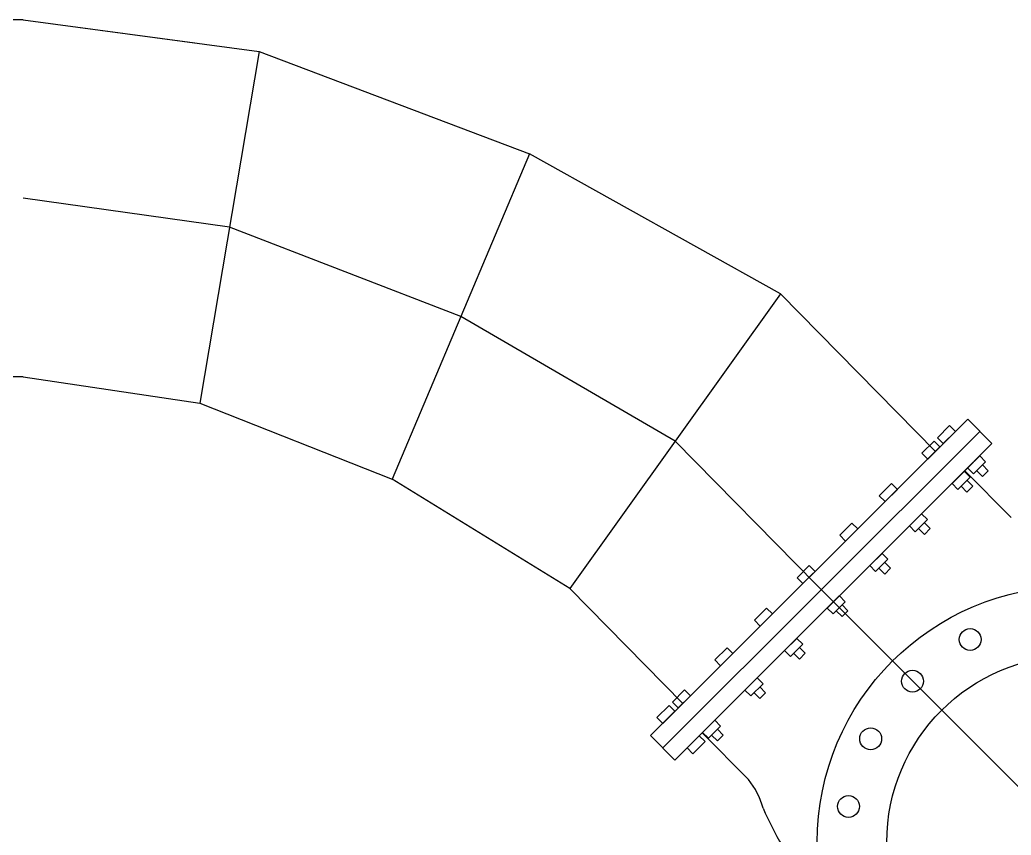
# Model space of a CAD drawing. Header units: inches. Extents: x 72602 to 350810, y -122122 to 43597.
# Drawn here: x 150122 to 151789, y -76967 to -75596 of the extents above; entities that cross this region are included whole.
import ezdxf

# ---------------------------------------------------------------- set-up
doc = ezdxf.new("R2010")
doc.units = ezdxf.units.IN
doc.header["$MEASUREMENT"] = 0
doc.layers.add('M-X-BKGD', color=8, linetype='Continuous')

msp = doc.modelspace()

# ---------------------------------------------------------------- linework, layer by layer
at = {"layer": 'M-X-BKGD'}
for p, q in [((150127.4, -75596.4), (149071.5, -75596.4)), ((150127.4, -75596.4), (149071.5, -75596.4)), ((150127.4, -75596.4), (150415.7, -75634.9)), ((150127.4, -75596.4), (150523.9, -75649.4)), ((150127.4, -75596.4), (150415.7, -75634.9)), ((150127.4, -75596.4), (150523.9, -75649.4)), ((150523.9, -75649.4), (150424.2, -76240.8)), ((150523.9, -75649.4), (150424.2, -76240.8)), ((150523.9, -75649.4), (150978.6, -75821.7)), ((150523.9, -75649.4), (150978.6, -75821.7)), ((150978.6, -75821.7), (150747.6, -76368.5)), ((150978.6, -75821.7), (150747.6, -76368.5)), ((151401, -76057.2), (150978.6, -75821.7)), ((151401, -76057.2), (150978.6, -75821.7)), ((151401, -76057.2), (151046.8, -76552.6)), ((151401, -76057.2), (151046.8, -76552.6)), ((151661.6, -76321.9), (151401, -76057.2)), ((151661.6, -76321.9), (151401, -76057.2)), ((150127.4, -76196.4), (149071.5, -76196.4)), ((150127.4, -76196.4), (149071.5, -76196.4)), ((150127.4, -76196.4), (150424.2, -76240.8)), ((150127.4, -76196.4), (150424.2, -76240.8)), ((150424.2, -76240.8), (150747.6, -76368.5)), ((150424.2, -76240.8), (150747.6, -76368.5)), ((151654.2, -76329.2), (151715.8, -76267.9)), ((151654.2, -76329.2), (151715.8, -76267.9)), ((151685.4, -76278.5), (151664.9, -76298.9)), ((151685.4, -76278.5), (151664.9, -76298.9)), ((151695.2, -76288.3), (151685.4, -76278.5)), ((151695.2, -76288.3), (151685.4, -76278.5)), ((151715.8, -76267.9), (151756.6, -76308.9)), ((151715.8, -76267.9), (151756.6, -76308.9)), ((151736.2, -76288.4), (151202.8, -76820.3)), ((151736.2, -76288.4), (151202.8, -76820.3)), ((151664.9, -76298.9), (151674.7, -76308.8)), ((151664.9, -76298.9), (151674.7, -76308.8)), ((151674.7, -76308.8), (151695.2, -76288.3)), ((151674.7, -76308.8), (151695.2, -76288.3)), ((151669.2, -76314.4), (151243.9, -76738.5)), ((151669.2, -76314.4), (151243.9, -76738.5)), ((151659.3, -76304.5), (151638.8, -76325)), ((151659.3, -76304.5), (151638.8, -76325)), ((151648.6, -76334.8), (151669.2, -76314.4)), ((151648.6, -76334.8), (151669.2, -76314.4)), ((151669.2, -76314.4), (151659.3, -76304.5)), ((151669.2, -76314.4), (151659.3, -76304.5)), ((151756.6, -76308.9), (151695.1, -76370.2)), ((151756.6, -76308.9), (151695.1, -76370.2)), ((151638.8, -76325), (151648.6, -76334.8)), ((151638.8, -76325), (151648.6, -76334.8)), ((151715.6, -76349.8), (151736.1, -76329.4)), ((151715.6, -76349.8), (151736.1, -76329.4)), ((151736.1, -76329.4), (151746, -76339.2)), ((151736.1, -76329.4), (151746, -76339.2)), ((151715.6, -76349.8), (151284.8, -76779.5)), ((151715.6, -76349.8), (151284.8, -76779.5)), ((151725.5, -76359.6), (151715.6, -76349.8)), ((151725.5, -76359.6), (151715.6, -76349.8)), ((151746, -76339.2), (151725.5, -76359.6)), ((151746, -76339.2), (151725.5, -76359.6)), ((151740.6, -76344.5), (151750.4, -76354.4)), ((151740.6, -76344.5), (151750.4, -76354.4)), ((151689.5, -76375.8), (151710, -76355.4)), ((151689.5, -76375.8), (151710, -76355.4)), ((151689.5, -76375.8), (151710, -76355.4)), ((151689.5, -76375.8), (151710, -76355.4)), ((151719.9, -76365.2), (151699.4, -76385.7)), ((151719.9, -76365.2), (151699.4, -76385.7)), ((151719.9, -76365.2), (151699.4, -76385.7)), ((151719.9, -76365.2), (151699.4, -76385.7)), ((151710, -76355.4), (151719.9, -76365.2)), ((151710, -76355.4), (151719.9, -76365.2)), ((151710, -76355.4), (151719.9, -76365.2)), ((151710, -76355.4), (151719.9, -76365.2)), ((151789, -76432.8), (151710.9, -76354.5)), ((151789, -76432.8), (151710.9, -76354.5)), ((151740.6, -76364.2), (151730.8, -76354.3)), ((151740.6, -76364.2), (151730.8, -76354.3)), ((151750.4, -76354.4), (151740.6, -76364.2)), ((151750.4, -76354.4), (151740.6, -76364.2)), ((151046.8, -76552.6), (150747.6, -76368.5)), ((151046.8, -76552.6), (150747.6, -76368.5)), ((151587.7, -76376), (151567.2, -76396.4)), ((151587.7, -76376), (151567.2, -76396.4)), ((151587.7, -76376), (151567.2, -76396.4)), ((151587.7, -76376), (151567.2, -76396.4)), ((151597.5, -76385.8), (151587.7, -76376)), ((151597.5, -76385.8), (151587.7, -76376)), ((151597.5, -76385.8), (151587.7, -76376)), ((151597.5, -76385.8), (151587.7, -76376)), ((151699.4, -76385.7), (151689.5, -76375.8)), ((151699.4, -76385.7), (151689.5, -76375.8)), ((151699.4, -76385.7), (151689.5, -76375.8)), ((151699.4, -76385.7), (151689.5, -76375.8)), ((151714.5, -76390.2), (151704.7, -76380.4)), ((151714.5, -76390.2), (151704.7, -76380.4)), ((151714.5, -76370.5), (151724.3, -76380.4)), ((151714.5, -76370.5), (151724.3, -76380.4)), ((151724.3, -76380.4), (151714.5, -76390.2)), ((151724.3, -76380.4), (151714.5, -76390.2)), ((151567.2, -76396.4), (151577, -76406.2)), ((151567.2, -76396.4), (151577, -76406.2)), ((151567.2, -76396.4), (151577, -76406.2)), ((151567.2, -76396.4), (151577, -76406.2)), ((151577, -76406.2), (151597.5, -76385.8)), ((151577, -76406.2), (151597.5, -76385.8)), ((151577, -76406.2), (151597.5, -76385.8)), ((151577, -76406.2), (151597.5, -76385.8)), ((151617.9, -76447.3), (151638.4, -76426.8)), ((151617.9, -76447.3), (151638.4, -76426.8)), ((151617.9, -76447.3), (151638.4, -76426.8)), ((151617.9, -76447.3), (151638.4, -76426.8)), ((151638.4, -76426.8), (151648.2, -76436.6)), ((151638.4, -76426.8), (151648.2, -76436.6)), ((151638.4, -76426.8), (151648.2, -76436.6)), ((151638.4, -76426.8), (151648.2, -76436.6)), ((151521, -76442.5), (151500.5, -76462.9)), ((151521, -76442.5), (151500.5, -76462.9)), ((151521, -76442.5), (151500.5, -76462.9)), ((151521, -76442.5), (151500.5, -76462.9)), ((151530.8, -76452.3), (151521, -76442.5)), ((151530.8, -76452.3), (151521, -76442.5)), ((151530.8, -76452.3), (151521, -76442.5)), ((151530.8, -76452.3), (151521, -76442.5)), ((151627.7, -76457.1), (151617.9, -76447.3)), ((151627.7, -76457.1), (151617.9, -76447.3)), ((151627.7, -76457.1), (151617.9, -76447.3)), ((151627.7, -76457.1), (151617.9, -76447.3)), ((151648.2, -76436.6), (151627.7, -76457.1)), ((151648.2, -76436.6), (151627.7, -76457.1)), ((151648.2, -76436.6), (151627.7, -76457.1)), ((151648.2, -76436.6), (151627.7, -76457.1)), ((151642.9, -76442), (151652.7, -76451.8)), ((151642.9, -76442), (151652.7, -76451.8)), ((151642.9, -76442), (151652.7, -76451.8)), ((151642.9, -76442), (151652.7, -76451.8)), ((151500.5, -76462.9), (151510.3, -76472.8)), ((151500.5, -76462.9), (151510.3, -76472.8)), ((151500.5, -76462.9), (151510.3, -76472.8)), ((151500.5, -76462.9), (151510.3, -76472.8)), ((151510.3, -76472.8), (151530.8, -76452.3)), ((151510.3, -76472.8), (151530.8, -76452.3)), ((151510.3, -76472.8), (151530.8, -76452.3)), ((151510.3, -76472.8), (151530.8, -76452.3)), ((151642.9, -76461.6), (151633.1, -76451.8)), ((151642.9, -76461.6), (151633.1, -76451.8)), ((151642.9, -76461.6), (151633.1, -76451.8)), ((151642.9, -76461.6), (151633.1, -76451.8)), ((151652.7, -76451.8), (151642.9, -76461.6)), ((151652.7, -76451.8), (151642.9, -76461.6)), ((151652.7, -76451.8), (151642.9, -76461.6)), ((151652.7, -76451.8), (151642.9, -76461.6)), ((151551.2, -76513.8), (151571.7, -76493.3)), ((151551.2, -76513.8), (151571.7, -76493.3)), ((151551.2, -76513.8), (151571.7, -76493.3)), ((151551.2, -76513.8), (151571.7, -76493.3)), ((151571.7, -76493.3), (151581.5, -76503.2)), ((151571.7, -76493.3), (151581.5, -76503.2)), ((151571.7, -76493.3), (151581.5, -76503.2)), ((151571.7, -76493.3), (151581.5, -76503.2)), ((151449.4, -76513.9), (151428.9, -76534.4)), ((151449.4, -76513.9), (151428.9, -76534.4)), ((151449.4, -76513.9), (151428.9, -76534.4)), ((151449.4, -76513.9), (151428.9, -76534.4)), ((151459.2, -76523.8), (151449.4, -76513.9)), ((151459.2, -76523.8), (151449.4, -76513.9)), ((151459.2, -76523.8), (151449.4, -76513.9)), ((151459.2, -76523.8), (151449.4, -76513.9)), ((151561, -76523.6), (151551.2, -76513.8)), ((151561, -76523.6), (151551.2, -76513.8)), ((151561, -76523.6), (151551.2, -76513.8)), ((151561, -76523.6), (151551.2, -76513.8)), ((151581.5, -76503.2), (151561, -76523.6)), ((151581.5, -76503.2), (151561, -76523.6)), ((151581.5, -76503.2), (151561, -76523.6)), ((151581.5, -76503.2), (151561, -76523.6)), ((151576.2, -76508.5), (151586, -76518.3)), ((151576.2, -76508.5), (151586, -76518.3)), ((151576.2, -76508.5), (151586, -76518.3)), ((151576.2, -76508.5), (151586, -76518.3)), ((151438.7, -76544.2), (151459.2, -76523.8)), ((151438.7, -76544.2), (151459.2, -76523.8)), ((151438.7, -76544.2), (151459.2, -76523.8)), ((151438.7, -76544.2), (151459.2, -76523.8)), ((151576.2, -76528.1), (151566.4, -76518.3)), ((151576.2, -76528.1), (151566.4, -76518.3)), ((151576.2, -76528.1), (151566.4, -76518.3)), ((151576.2, -76528.1), (151566.4, -76518.3)), ((151586, -76518.3), (151576.2, -76528.1)), ((151586, -76518.3), (151576.2, -76528.1)), ((151586, -76518.3), (151576.2, -76528.1)), ((151586, -76518.3), (151576.2, -76528.1)), ((151428.9, -76534.4), (151438.7, -76544.2)), ((151428.9, -76534.4), (151438.7, -76544.2)), ((151428.9, -76534.4), (151438.7, -76544.2)), ((151428.9, -76534.4), (151438.7, -76544.2)), ((151236.8, -76745.6), (151046.8, -76552.6)), ((151236.8, -76745.6), (151046.8, -76552.6)), ((151479.6, -76585.2), (151500.1, -76564.8)), ((151479.6, -76585.2), (151500.1, -76564.8)), ((151479.6, -76585.2), (151500.1, -76564.8)), ((151479.6, -76585.2), (151500.1, -76564.8)), ((151500.1, -76564.8), (151509.9, -76574.6)), ((151500.1, -76564.8), (151509.9, -76574.6)), ((151500.1, -76564.8), (151509.9, -76574.6)), ((151500.1, -76564.8), (151509.9, -76574.6)), ((151509.9, -76574.6), (151489.4, -76595.1)), ((151509.9, -76574.6), (151489.4, -76595.1)), ((151509.9, -76574.6), (151489.4, -76595.1)), ((151509.9, -76574.6), (151489.4, -76595.1)), ((151504.6, -76579.9), (151514.4, -76589.8)), ((151504.6, -76579.9), (151514.4, -76589.8)), ((151504.6, -76579.9), (151514.4, -76589.8)), ((151504.6, -76579.9), (151514.4, -76589.8)), ((151357.2, -76605.8), (151377.7, -76585.3)), ((151357.2, -76605.8), (151377.7, -76585.3)), ((151357.2, -76605.8), (151377.7, -76585.3)), ((151357.2, -76605.8), (151377.7, -76585.3)), ((151387.6, -76595.2), (151367, -76615.6)), ((151387.6, -76595.2), (151367, -76615.6)), ((151387.6, -76595.2), (151367, -76615.6)), ((151387.6, -76595.2), (151367, -76615.6)), ((151377.7, -76585.3), (151387.6, -76595.2)), ((151377.7, -76585.3), (151387.6, -76595.2)), ((151377.7, -76585.3), (151387.6, -76595.2)), ((151377.7, -76585.3), (151387.6, -76595.2)), ((151489.4, -76595.1), (151479.6, -76585.2)), ((151489.4, -76595.1), (151479.6, -76585.2)), ((151489.4, -76595.1), (151479.6, -76585.2)), ((151489.4, -76595.1), (151479.6, -76585.2)), ((151504.5, -76599.6), (151494.7, -76589.7)), ((151504.5, -76599.6), (151494.7, -76589.7)), ((151504.5, -76599.6), (151494.7, -76589.7)), ((151504.5, -76599.6), (151494.7, -76589.7)), ((151514.4, -76589.8), (151504.5, -76599.6)), ((151514.4, -76589.8), (151504.5, -76599.6)), ((151514.4, -76589.8), (151504.5, -76599.6)), ((151514.4, -76589.8), (151504.5, -76599.6)), ((151367, -76615.6), (151357.2, -76605.8)), ((151367, -76615.6), (151357.2, -76605.8)), ((151367, -76615.6), (151357.2, -76605.8)), ((151367, -76615.6), (151357.2, -76605.8)), ((151428.4, -76636.2), (151407.9, -76656.6)), ((151428.4, -76636.2), (151407.9, -76656.6)), ((151428.4, -76636.2), (151407.9, -76656.6)), ((151428.4, -76636.2), (151407.9, -76656.6)), ((151417.8, -76666.5), (151438.3, -76646)), ((151417.8, -76666.5), (151438.3, -76646)), ((151417.8, -76666.5), (151438.3, -76646)), ((151417.8, -76666.5), (151438.3, -76646)), ((151438.3, -76646), (151428.4, -76636.2)), ((151438.3, -76646), (151428.4, -76636.2)), ((151438.3, -76646), (151428.4, -76636.2)), ((151438.3, -76646), (151428.4, -76636.2)), ((151290.5, -76672.3), (151311, -76651.9)), ((151290.5, -76672.3), (151311, -76651.9)), ((151290.5, -76672.3), (151311, -76651.9)), ((151290.5, -76672.3), (151311, -76651.9)), ((151320.8, -76661.7), (151300.3, -76682.2)), ((151320.8, -76661.7), (151300.3, -76682.2)), ((151320.8, -76661.7), (151300.3, -76682.2)), ((151320.8, -76661.7), (151300.3, -76682.2)), ((151311, -76651.9), (151320.8, -76661.7)), ((151311, -76651.9), (151320.8, -76661.7)), ((151311, -76651.9), (151320.8, -76661.7)), ((151311, -76651.9), (151320.8, -76661.7)), ((151407.9, -76656.6), (151417.8, -76666.5)), ((151407.9, -76656.6), (151417.8, -76666.5)), ((151407.9, -76656.6), (151417.8, -76666.5)), ((151407.9, -76656.6), (151417.8, -76666.5)), ((151423.1, -76661.2), (151432.9, -76671)), ((151423.1, -76661.2), (151432.9, -76671)), ((151423.1, -76661.2), (151432.9, -76671)), ((151423.1, -76661.2), (151432.9, -76671)), ((151442.7, -76661.2), (151432.9, -76651.4)), ((151442.7, -76661.2), (151432.9, -76651.4)), ((151442.7, -76661.2), (151432.9, -76651.4)), ((151442.7, -76661.2), (151432.9, -76651.4)), ((151432.9, -76671), (151442.7, -76661.2)), ((151432.9, -76671), (151442.7, -76661.2)), ((151432.9, -76671), (151442.7, -76661.2)), ((151432.9, -76671), (151442.7, -76661.2)), ((151300.3, -76682.2), (151290.5, -76672.3)), ((151300.3, -76682.2), (151290.5, -76672.3)), ((151300.3, -76682.2), (151290.5, -76672.3)), ((151300.3, -76682.2), (151290.5, -76672.3)), ((151361.7, -76702.7), (151341.2, -76723.2)), ((151361.7, -76702.7), (151341.2, -76723.2)), ((151361.7, -76702.7), (151341.2, -76723.2)), ((151361.7, -76702.7), (151341.2, -76723.2)), ((151351.1, -76733), (151371.6, -76712.6)), ((151351.1, -76733), (151371.6, -76712.6)), ((151351.1, -76733), (151371.6, -76712.6)), ((151351.1, -76733), (151371.6, -76712.6)), ((151371.6, -76712.6), (151361.7, -76702.7)), ((151371.6, -76712.6), (151361.7, -76702.7)), ((151371.6, -76712.6), (151361.7, -76702.7)), ((151371.6, -76712.6), (151361.7, -76702.7)), ((151239.7, -76723), (151219.2, -76743.5)), ((151239.7, -76723), (151219.2, -76743.5)), ((151239.7, -76723), (151219.2, -76743.5)), ((151239.7, -76723), (151219.2, -76743.5)), ((151229, -76753.3), (151249.5, -76732.9)), ((151229, -76753.3), (151249.5, -76732.9)), ((151229, -76753.3), (151249.5, -76732.9)), ((151229, -76753.3), (151249.5, -76732.9)), ((151249.5, -76732.9), (151239.7, -76723)), ((151249.5, -76732.9), (151239.7, -76723)), ((151249.5, -76732.9), (151239.7, -76723)), ((151249.5, -76732.9), (151239.7, -76723)), ((151341.2, -76723.2), (151351.1, -76733)), ((151341.2, -76723.2), (151351.1, -76733)), ((151341.2, -76723.2), (151351.1, -76733)), ((151341.2, -76723.2), (151351.1, -76733)), ((151356.4, -76727.7), (151366.2, -76737.5)), ((151356.4, -76727.7), (151366.2, -76737.5)), ((151356.4, -76727.7), (151366.2, -76737.5)), ((151356.4, -76727.7), (151366.2, -76737.5)), ((151376, -76727.7), (151366.2, -76717.9)), ((151376, -76727.7), (151366.2, -76717.9)), ((151376, -76727.7), (151366.2, -76717.9)), ((151376, -76727.7), (151366.2, -76717.9)), ((151366.2, -76737.5), (151376, -76727.7)), ((151366.2, -76737.5), (151376, -76727.7)), ((151366.2, -76737.5), (151376, -76727.7)), ((151366.2, -76737.5), (151376, -76727.7)), ((151243.9, -76738.5), (151182.4, -76799.8)), ((151243.9, -76738.5), (151182.4, -76799.8)), ((151213.6, -76749.1), (151193.1, -76769.5)), ((151213.6, -76749.1), (151193.1, -76769.5)), ((151213.6, -76749.1), (151193.1, -76769.5)), ((151213.6, -76749.1), (151193.1, -76769.5)), ((151223.4, -76758.9), (151213.6, -76749.1)), ((151223.4, -76758.9), (151213.6, -76749.1)), ((151223.4, -76758.9), (151213.6, -76749.1)), ((151223.4, -76758.9), (151213.6, -76749.1)), ((151219.2, -76743.5), (151229, -76753.3)), ((151219.2, -76743.5), (151229, -76753.3)), ((151219.2, -76743.5), (151229, -76753.3)), ((151219.2, -76743.5), (151229, -76753.3)), ((151202.9, -76779.4), (151223.4, -76758.9)), ((151202.9, -76779.4), (151223.4, -76758.9)), ((151202.9, -76779.4), (151223.4, -76758.9)), ((151202.9, -76779.4), (151223.4, -76758.9)), ((151193.1, -76769.5), (151202.9, -76779.4)), ((151193.1, -76769.5), (151202.9, -76779.4)), ((151193.1, -76769.5), (151202.9, -76779.4)), ((151193.1, -76769.5), (151202.9, -76779.4)), ((151223.3, -76840.8), (151284.8, -76779.5)), ((151223.3, -76840.8), (151284.8, -76779.5)), ((151269.9, -76794.3), (151290.4, -76773.9)), ((151269.9, -76794.3), (151290.4, -76773.9)), ((151269.9, -76794.3), (151290.4, -76773.9)), ((151269.9, -76794.3), (151290.4, -76773.9)), ((151300.2, -76783.7), (151279.7, -76804.2)), ((151300.2, -76783.7), (151279.7, -76804.2)), ((151300.2, -76783.7), (151279.7, -76804.2)), ((151300.2, -76783.7), (151279.7, -76804.2)), ((151290.4, -76773.9), (151300.2, -76783.7)), ((151290.4, -76773.9), (151300.2, -76783.7)), ((151290.4, -76773.9), (151300.2, -76783.7)), ((151290.4, -76773.9), (151300.2, -76783.7)), ((151182.4, -76799.8), (151223.3, -76840.8)), ((151182.4, -76799.8), (151223.3, -76840.8)), ((151243.8, -76820.4), (151264.3, -76799.9)), ((151243.8, -76820.4), (151264.3, -76799.9)), ((151243.8, -76820.4), (151264.3, -76799.9)), ((151243.8, -76820.4), (151264.3, -76799.9)), ((151264.3, -76799.9), (151274.1, -76809.8)), ((151264.3, -76799.9), (151274.1, -76809.8)), ((151264.3, -76799.9), (151274.1, -76809.8)), ((151264.3, -76799.9), (151274.1, -76809.8)), ((151347, -76873.5), (151269, -76795.2)), ((151347, -76873.5), (151269, -76795.2)), ((151279.7, -76804.2), (151269.9, -76794.3)), ((151279.7, -76804.2), (151269.9, -76794.3)), ((151279.7, -76804.2), (151269.9, -76794.3)), ((151279.7, -76804.2), (151269.9, -76794.3)), ((151294.8, -76808.7), (151285, -76798.9)), ((151294.8, -76808.7), (151285, -76798.9)), ((151294.8, -76808.7), (151285, -76798.9)), ((151294.8, -76808.7), (151285, -76798.9)), ((151304.7, -76798.9), (151294.8, -76808.7)), ((151304.7, -76798.9), (151294.8, -76808.7)), ((151304.7, -76798.9), (151294.8, -76808.7)), ((151304.7, -76798.9), (151294.8, -76808.7)), ((151294.9, -76789), (151304.7, -76798.9)), ((151294.9, -76789), (151304.7, -76798.9)), ((151294.9, -76789), (151304.7, -76798.9)), ((151294.9, -76789), (151304.7, -76798.9)), ((151274.1, -76809.8), (151253.6, -76830.2)), ((151274.1, -76809.8), (151253.6, -76830.2)), ((151274.1, -76809.8), (151253.6, -76830.2)), ((151274.1, -76809.8), (151253.6, -76830.2)), ((151253.6, -76830.2), (151243.8, -76820.4)), ((151253.6, -76830.2), (151243.8, -76820.4)), ((151253.6, -76830.2), (151243.8, -76820.4)), ((151253.6, -76830.2), (151243.8, -76820.4))]:
    msp.add_line(p, q, dxfattribs=at)
at = {"layer": 'M-X-BKGD', "ltscale": 0.003}
for p, q in [((150474, -75945.1), (150127.4, -75896.4)), ((150474, -75945.1), (150127.4, -75896.4)), ((150863.1, -76095.1), (150474, -75945.1)), ((150863.1, -76095.1), (150474, -75945.1)), ((151223.9, -76304.9), (150863.1, -76095.1)), ((151223.9, -76304.9), (150863.1, -76095.1)), ((151460.7, -76545.5), (151223.9, -76304.9)), ((151460.7, -76545.5), (151223.9, -76304.9)), ((154111.5, -79196.4), (151460.7, -76545.5)), ((154111.5, -79196.4), (151460.7, -76545.5))]:
    msp.add_line(p, q, dxfattribs=at)
at = {"layer": 'M-X-BKGD'}
for centre, radius in [((151893.2, -76979.2), 430.5), ((151893.2, -76979.2), 430.5), ((151720, -76638.1), 18.4), ((151720, -76638.1), 18.4), ((151893.2, -76979.2), 313.5), ((151893.2, -76979.2), 313.5), ((151623, -76708.3), 18.4), ((151623, -76708.3), 18.4), ((151552.6, -76805), 18.4), ((151552.6, -76805), 18.4), ((151515.4, -76918.8), 18.4), ((151515.4, -76918.8), 18.4)]:
    msp.add_circle(centre, radius, dxfattribs=at)
for centre, radius, start, end in [((151245.8, -76955.6), 130.4, 15.0196, 39.0383), ((151245.8, -76955.6), 130.4, 15.0196, 39.0383), ((151872.2, -76706.3), 544.9, 203.2983, 218.1619), ((151872.2, -76706.3), 544.9, 203.2983, 218.1619)]:
    msp.add_arc(centre, radius, start, end, dxfattribs=at)

doc.saveas('drawing.dxf')
